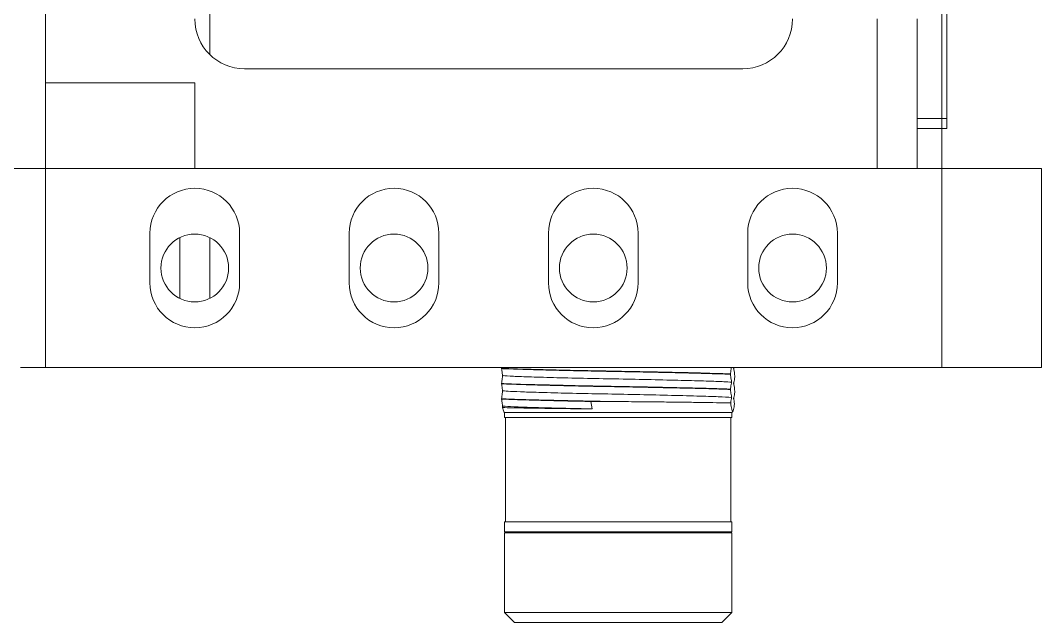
# Model space of a CAD drawing. Extents: x 500 to 100500, y -14500 to 21140.
# Drawn here: x 6124.5 to 6227, y -6918.6 to -6858.2 of the extents above; entities that cross this region are included whole.
import ezdxf

# ---------------------------------------------------------------- set-up
doc = ezdxf.new("R2010")
doc.units = 0
doc.linetypes.add('SLD-Solid', pattern=[0])
doc.layers.add('M06SMMF-001B', color=7, linetype='CONTINUOUS')
doc.layers.add('MODEL', color=7, linetype='SLD-Solid', lineweight=15)

# ---------------------------------------------------------------- blocks, each defined once
blk = doc.blocks.new('KA$Cbf7906b1')
at = {"layer": 'MODEL'}
for p, q in [((92.5, 25.6), (92.5, 145.6)), ((182.5, 145.6), (182.5, 25.6)), ((109, 124.17), (109, 57.03)), ((183, 50.6), (183, 80.6)), ((162.5, 55.6), (112.5, 55.6)), ((182.5, 50.6), (183, 50.6)), ((183, 50.6), (183, 49.6)), ((183, 49.6), (182.5, 49.6)), ((192.5, 45.6), (182.5, 45.6)), ((192.5, 25.6), (192.5, 45.6)), ((103, 39.1), (103, 34.1)), ((112, 34.1), (112, 39.1)), ((123, 39.1), (123, 34.1)), ((132, 34.1), (132, 39.1)), ((143, 39.1), (143, 34.1)), ((152, 34.1), (152, 39.1)), ((163, 39.1), (163, 34.1)), ((172, 34.1), (172, 39.1)), ((106, 38.65), (106, 32.55)), ((109, 38.65), (109, 32.55)), ((90, 25.6), (92.5, 25.6)), ((182.5, 25.6), (92.5, 25.6)), ((138.3, 25.6), (138.3, 25.53)), ((138.3, 25.5), (138.3, 25.53)), ((161.28, 24.93), (161.28, 24.97)), ((161.6, 25.6), (161.6, 25.56)), ((161.7, 24.77), (161.7, 24.73)), ((192.5, 25.6), (182.5, 25.6)), ((138.3, 23.97), (138.3, 24)), ((161.28, 23.4), (161.28, 23.44)), ((161.7, 23.24), (161.7, 23.21)), ((138.3, 22.44), (138.3, 22.47)), ((138.38, 21.59), (138.4, 21.74)), ((138.38, 21.59), (138.49, 21.26)), ((147.4, 21.45), (147.24, 22.2)), ((149.03, 22.2), (147.24, 22.2)), ((138.49, 21.21), (138.6, 21.1)), ((138.6, 21.1), (138.6, 20.6)), ((138.6, 21.1), (161.39, 21.1)), ((138.6, 20.6), (161.4, 20.6)), ((138.7, 20.6), (138.7, 10.1)), ((161.3, 10.1), (161.3, 20.6)), ((161.39, 21.1), (161.4, 21.1)), ((161.4, 21.1), (161.51, 21.21)), ((161.4, 20.6), (161.4, 21.1)), ((138.6, 10.1), (138.6, 9.1)), ((161.4, 10.1), (138.6, 10.1)), ((161.4, 9.1), (161.4, 10.1)), ((138.6, 9.1), (161.4, 9.1)), ((138.6, 9), (138.6, 1)), ((161.4, 9), (138.6, 9)), ((145, 9.1), (145, 9)), ((155, 9), (155, 9.1)), ((161.4, 1), (161.4, 9)), ((138.6, 1), (139.6, 0)), ((138.6, 1), (161.4, 1)), ((160.4, 0), (161.4, 1)), ((139.6, 0), (160.4, 0))]:
    blk.add_line(p, q, dxfattribs=at)
for centre in [(107.5, 35.6), (127.5, 35.6), (147.5, 35.6), (167.5, 35.6)]:
    blk.add_circle(centre, 3.4, dxfattribs=at)
for centre, radius, start, end in [((112.5, 60.6), 5, 180, 270), ((162.5, 60.6), 5, 270, 0), ((107.5, 39.1), 4.5, 0, 180), ((127.5, 39.1), 4.5, 0, 180), ((147.5, 39.1), 4.5, 0, 180), ((167.5, 39.1), 4.5, 0, 180), ((107.5, 34.1), 4.5, 180, 0), ((127.5, 34.1), 4.5, 180, 0), ((147.5, 34.1), 4.5, 180, 0), ((167.5, 34.1), 4.5, 180, 0)]:
    blk.add_arc(centre, radius, start, end, dxfattribs=at)
for points, knots in [([(138.3, 25.53), (138.61, 25.52), (139.19, 25.49), (140.5, 25.45), (142, 25.41), (143.75, 25.36), (145.66, 25.32), (147.7, 25.28), (149.81, 25.24), (151.92, 25.2), (153.98, 25.16), (155.92, 25.12), (157.7, 25.08), (159.25, 25.03), (160.45, 25), (161.03, 24.98), (161.28, 24.97)], [0, 0, 0, 0, 0.078883, 0.151096, 0.223316, 0.295523, 0.367755, 0.439975, 0.512173, 0.584415, 0.656609, 0.728827, 0.801049, 0.873266, 0.945488, 1, 1, 1, 1]), ([(138.3, 25.5), (138.31, 25.43), (138.33, 25.25), (138.36, 25), (138.39, 24.87), (138.4, 24.8)], [0, 0, 0, 0, 0.222537, 0.61034, 1, 1, 1, 1]), ([(161.28, 24.93), (160.91, 24.95), (160.2, 24.97), (158.75, 25.01), (157.12, 25.06), (155.28, 25.1), (153.29, 25.14), (151.21, 25.18), (149.09, 25.22), (147, 25.26), (145, 25.3), (143.14, 25.35), (141.46, 25.39), (140.05, 25.43), (138.98, 25.47), (138.5, 25.49), (138.3, 25.5)], [0, 0, 0, 0, 0.078873, 0.151083, 0.223306, 0.295519, 0.367748, 0.43997, 0.512171, 0.584407, 0.656618, 0.728837, 0.801055, 0.87327, 0.945487, 1, 1, 1, 1]), ([(138.4, 24.8), (138.39, 24.7), (138.36, 24.55), (138.33, 24.27), (138.31, 24.09), (138.3, 24)], [0, 0, 0, 0, 0.440701, 0.72006, 1, 1, 1, 1]), ([(138.4, 24.8), (138.7, 24.77), (139.25, 24.73), (141.21, 24.66), (143.77, 24.59), (146.82, 24.52), (150.1, 24.46), (153.37, 24.39), (156.41, 24.32), (158.92, 24.25), (160.59, 24.19), (161.15, 24.15), (161.38, 24.14)], [0, 0, 0, 0, 0.109162, 0.209731, 0.314096, 0.418185, 0.518315, 0.620168, 0.72485, 0.828245, 0.927835, 1, 1, 1, 1]), ([(161.28, 24.97), (161.28, 25.03), (161.3, 25.21), (161.34, 25.43), (161.36, 25.55), (161.37, 25.6)], [0, 0, 0, 0, 0.252262, 0.692006, 1, 1, 1, 1]), ([(161.38, 24.14), (161.37, 24.23), (161.34, 24.39), (161.3, 24.67), (161.28, 24.84), (161.28, 24.93)], [0, 0, 0, 0, 0.4407098, 0.7200643, 1, 1, 1, 1]), ([(161.6, 25.56), (161.61, 25.47), (161.64, 25.31), (161.67, 25.03), (161.69, 24.86), (161.7, 24.77)], [0, 0, 0, 0, 0.44073, 0.720108, 1, 1, 1, 1]), ([(161.7, 24.73), (161.7, 24.67), (161.67, 24.49), (161.64, 24.24), (161.61, 24.1), (161.6, 24.03)], [0, 0, 0, 0, 0.222537, 0.61034, 1, 1, 1, 1]), ([(138.3, 24), (138.61, 23.99), (139.19, 23.96), (140.5, 23.92), (142, 23.88), (143.75, 23.84), (145.66, 23.79), (147.7, 23.75), (149.81, 23.71), (151.92, 23.68), (153.98, 23.63), (155.92, 23.59), (157.7, 23.55), (159.25, 23.51), (160.45, 23.47), (161.03, 23.45), (161.28, 23.44)], [0, 0, 0, 0, 0.078882, 0.151096, 0.223316, 0.295523, 0.367755, 0.439975, 0.512173, 0.584414, 0.656609, 0.728826, 0.801049, 0.873266, 0.945488, 1, 1, 1, 1]), ([(138.3, 23.97), (138.31, 23.9), (138.33, 23.73), (138.36, 23.47), (138.39, 23.34), (138.4, 23.27)], [0, 0, 0, 0, 0.222489, 0.610316, 1, 1, 1, 1]), ([(161.28, 23.4), (160.91, 23.42), (160.2, 23.44), (158.75, 23.49), (157.12, 23.53), (155.28, 23.57), (153.29, 23.61), (151.21, 23.66), (149.09, 23.69), (147, 23.73), (145, 23.77), (143.14, 23.82), (141.46, 23.86), (140.05, 23.9), (138.98, 23.94), (138.5, 23.96), (138.3, 23.97)], [0, 0, 0, 0, 0.078873, 0.151083, 0.223306, 0.295519, 0.367748, 0.439971, 0.512171, 0.584407, 0.656618, 0.728838, 0.801056, 0.87327, 0.945488, 1, 1, 1, 1]), ([(161.28, 23.44), (161.28, 23.5), (161.3, 23.68), (161.34, 23.93), (161.37, 24.07), (161.38, 24.14)], [0, 0, 0, 0, 0.222533, 0.610346, 1, 1, 1, 1]), ([(161.6, 24.03), (161.61, 23.94), (161.64, 23.79), (161.67, 23.51), (161.69, 23.33), (161.7, 23.24)], [0, 0, 0, 0, 0.44073, 0.720108, 1, 1, 1, 1]), ([(138.4, 23.27), (138.39, 23.18), (138.36, 23.02), (138.33, 22.74), (138.31, 22.56), (138.3, 22.47)], [0, 0, 0, 0, 0.4407044, 0.720124, 1, 1, 1, 1]), ([(138.4, 23.27), (138.62, 23.25), (139.06, 23.21), (140.52, 23.16), (142.59, 23.09), (145.34, 23.02), (148.53, 22.96), (151.83, 22.9), (155.08, 22.82), (157.96, 22.75), (160.24, 22.68), (161, 22.63), (161.38, 22.61)], [0, 0, 0, 0, 0.088551, 0.174937, 0.26459, 0.369337, 0.471666, 0.571497, 0.675337, 0.785949, 0.892512, 1, 1, 1, 1]), ([(161.38, 22.61), (161.37, 22.7), (161.34, 22.86), (161.3, 23.14), (161.28, 23.32), (161.28, 23.4)], [0, 0, 0, 0, 0.4407098, 0.7200643, 1, 1, 1, 1]), ([(161.29, 22.05), (161.31, 22.16), (161.34, 22.39), (161.37, 22.54), (161.38, 22.61)], [0, 0, 0, 0, 0.498618, 1, 1, 1, 1]), ([(161.7, 23.21), (161.7, 23.14), (161.67, 22.96), (161.64, 22.71), (161.61, 22.57), (161.6, 22.51)], [0, 0, 0, 0, 0.222537, 0.61034, 1, 1, 1, 1]), ([(138.3, 22.47), (138.61, 22.46), (139.19, 22.43), (140.5, 22.39), (142, 22.35), (143.75, 22.31), (146.06, 22.26), (147.89, 22.22), (149.03, 22.2)], [0, 0, 0, 0, 0.162566, 0.311388, 0.460224, 0.609031, 0.757892, 1, 1, 1, 1]), ([(138.3, 22.44), (138.61, 22.43), (139.19, 22.4), (140.5, 22.36), (142, 22.32), (143.75, 22.27), (145.51, 22.24), (146.72, 22.21), (147.24, 22.2)], [0, 0, 0, 0, 0.186334, 0.356914, 0.527511, 0.698075, 0.868701, 1, 1, 1, 1]), ([(138.4, 21.74), (138.39, 21.82), (138.36, 21.95), (138.33, 22.2), (138.31, 22.36), (138.3, 22.44)], [0, 0, 0, 0, 0.4454, 0.722409, 1, 1, 1, 1]), ([(147.4, 21.45), (146.66, 21.46), (144.64, 21.48), (141.75, 21.52), (139.4, 21.56), (138.69, 21.58), (138.38, 21.59)], [0, 0, 0, 0, 0.172283, 0.468637, 0.764994, 1, 1, 1, 1]), ([(147.4, 21.45), (147.29, 21.46), (146.1, 21.48), (143.91, 21.53), (141.32, 21.6), (139.42, 21.67), (138.64, 21.71), (138.43, 21.74), (138.4, 21.74)], [0, 0, 0, 0, 0.024969, 0.264353, 0.504836, 0.736983, 0.969537, 1, 1, 1, 1]), ([(149.03, 22.2), (149.8, 22.19), (151.27, 22.18), (153.4, 22.16), (155.36, 22.14), (157.17, 22.12), (158.82, 22.09), (160.26, 22.07), (160.95, 22.06), (161.29, 22.05)], [0, 0, 0, 0, 0.1506, 0.287699, 0.424816, 0.561902, 0.698997, 0.849503, 1, 1, 1, 1]), ([(161.67, 21.96), (161.65, 21.75), (161.58, 21.33), (161.49, 21.13), (161.39, 21.34), (161.32, 21.81), (161.29, 22.05)], [0, 0, 0, 0, 0.239249, 0.484921, 0.738182, 1, 1, 1, 1]), ([(161.6, 22.51), (161.61, 22.43), (161.64, 22.28), (161.66, 22.07), (161.67, 21.96)], [0, 0, 0, 0, 0.498992, 1, 1, 1, 1])]:
    blk.add_open_spline(points, degree=3, knots=knots, dxfattribs=at)
blk = doc.blocks.new('KA$C03f0ad08')
at = {"layer": 'MODEL', "color": 4}
for p, q in [((183, 125.6), (183, 155.6)), ((176, 120.6), (176, 135.6)), ((180, 135.6), (180, 120.6)), ((107.5, 129.2), (92.5, 129.2)), ((92.5, 129.2), (92.5, 120.6)), ((107.5, 129.2), (107.5, 120.6)), ((180, 125.6), (183, 125.6)), ((183, 125.6), (183, 124.6)), ((183, 124.6), (180, 124.6)), ((85, 120.6), (92.5, 120.6)), ((92.5, 100.6), (92.5, 120.6)), ((192.5, 120.6), (92.5, 120.6)), ((192.5, 100.6), (192.5, 120.6)), ((192.5, 100.6), (92.5, 100.6)), ((138.3, 100.6), (138.3, 100.53)), ((138.3, 100.5), (138.3, 100.53)), ((161.6, 100.6), (161.59, 100.56)), ((161.27, 99.93), (161.27, 99.97)), ((161.7, 99.77), (161.7, 99.73)), ((138.3, 98.97), (138.3, 99)), ((161.27, 98.4), (161.27, 98.44)), ((138.3, 97.44), (138.3, 97.47)), ((161.7, 98.24), (161.7, 98.21)), ((138.38, 96.59), (138.41, 96.74)), ((138.38, 96.59), (138.49, 96.26)), ((147.4, 96.45), (147.24, 97.2)), ((149.03, 97.2), (147.24, 97.2)), ((138.49, 96.21), (138.6, 96.1)), ((138.6, 96.1), (138.6, 95.6)), ((138.6, 96.1), (161.39, 96.1)), ((138.6, 95.6), (161.4, 95.6)), ((138.7, 95.6), (138.7, 85.1)), ((161.3, 85.1), (161.3, 95.6)), ((161.39, 96.1), (161.4, 96.1)), ((161.4, 96.1), (161.51, 96.21)), ((161.4, 95.6), (161.4, 96.1)), ((138.6, 85.1), (138.6, 84.1)), ((161.4, 85.1), (138.6, 85.1)), ((161.4, 84.1), (161.4, 85.1)), ((138.6, 84.1), (161.4, 84.1)), ((145, 84.1), (145, 84)), ((155, 84), (155, 84.1)), ((138.6, 84), (138.6, 76)), ((161.4, 84), (138.6, 84)), ((161.4, 76), (161.4, 84)), ((138.6, 76), (139.6, 75)), ((138.6, 76), (161.4, 76)), ((160.4, 75), (161.4, 76)), ((139.6, 75), (160.4, 75))]:
    blk.add_line(p, q, dxfattribs=at)
for centre in [(107.5, 110.6), (127.5, 110.6), (147.5, 110.6), (167.5, 110.6)]:
    blk.add_circle(centre, 3.4, dxfattribs=at)
for points, knots in [([(138.3, 100.53), (138.6, 100.52), (139.19, 100.49), (140.5, 100.45), (142, 100.41), (143.75, 100.36), (145.66, 100.32), (147.7, 100.28), (149.81, 100.24), (151.92, 100.2), (153.98, 100.16), (155.92, 100.12), (157.7, 100.08), (159.25, 100.03), (160.45, 100), (161.03, 99.98), (161.27, 99.97)], [0, 0, 0, 0, 0.078879, 0.151094, 0.223309, 0.295526, 0.367743, 0.439964, 0.512185, 0.584401, 0.656616, 0.728832, 0.801048, 0.873269, 0.94549, 1, 1, 1, 1]), ([(138.3, 100.5), (138.3, 100.43), (138.33, 100.25), (138.36, 100), (138.39, 99.87), (138.41, 99.8)], [0, 0, 0, 0, 0.222516, 0.610328, 1, 1, 1, 1]), ([(161.27, 99.93), (160.91, 99.95), (160.2, 99.97), (158.75, 100.01), (157.12, 100.06), (155.28, 100.1), (153.29, 100.14), (151.21, 100.18), (149.09, 100.22), (147, 100.26), (145, 100.3), (143.14, 100.35), (141.46, 100.39), (140.05, 100.43), (138.98, 100.47), (138.5, 100.49), (138.3, 100.5)], [0, 0, 0, 0, 0.078879, 0.151094, 0.223309, 0.295526, 0.367743, 0.439964, 0.512185, 0.584401, 0.656616, 0.728832, 0.801048, 0.873269, 0.94549, 1, 1, 1, 1]), ([(161.27, 99.97), (161.28, 100.03), (161.3, 100.21), (161.34, 100.43), (161.36, 100.55), (161.37, 100.6)], [0, 0, 0, 0, 0.252295, 0.692009, 1, 1, 1, 1]), ([(161.59, 100.56), (161.61, 100.47), (161.64, 100.31), (161.67, 100.03), (161.69, 99.86), (161.7, 99.77)], [0, 0, 0, 0, 0.440715, 0.720095, 1, 1, 1, 1]), ([(138.41, 99.8), (138.39, 99.7), (138.36, 99.55), (138.33, 99.27), (138.31, 99.09), (138.3, 99)], [0, 0, 0, 0, 0.4407152, 0.7200952, 1, 1, 1, 1]), ([(138.41, 99.8), (138.69, 99.77), (139.25, 99.73), (141.21, 99.66), (143.77, 99.59), (146.82, 99.52), (150.1, 99.46), (153.37, 99.39), (156.41, 99.32), (158.92, 99.25), (160.59, 99.19), (161.15, 99.15), (161.38, 99.14)], [0, 0, 0, 0, 0.109157, 0.209741, 0.314095, 0.418201, 0.518304, 0.620174, 0.724864, 0.828246, 0.927835, 1, 1, 1, 1]), ([(161.38, 99.14), (161.37, 99.23), (161.34, 99.39), (161.3, 99.67), (161.28, 99.84), (161.27, 99.93)], [0, 0, 0, 0, 0.440715, 0.720095, 1, 1, 1, 1]), ([(161.7, 99.73), (161.7, 99.67), (161.67, 99.49), (161.64, 99.24), (161.61, 99.1), (161.59, 99.03)], [0, 0, 0, 0, 0.222516, 0.610328, 1, 1, 1, 1]), ([(138.3, 99), (138.6, 98.99), (139.19, 98.96), (140.5, 98.92), (142, 98.88), (143.75, 98.84), (145.66, 98.79), (147.7, 98.75), (149.81, 98.71), (151.92, 98.68), (153.98, 98.63), (155.92, 98.59), (157.7, 98.55), (159.25, 98.51), (160.45, 98.47), (161.03, 98.45), (161.27, 98.44)], [0, 0, 0, 0, 0.078879, 0.1510942, 0.2233094, 0.2955263, 0.3677432, 0.439964, 0.5121848, 0.5844005, 0.6566163, 0.7288322, 0.8010482, 0.8732691, 0.9454899, 1, 1, 1, 1]), ([(161.27, 98.4), (160.91, 98.42), (160.2, 98.44), (158.75, 98.49), (157.12, 98.53), (155.28, 98.57), (153.29, 98.61), (151.21, 98.66), (149.09, 98.69), (147, 98.73), (145, 98.77), (143.14, 98.82), (141.46, 98.86), (140.05, 98.9), (138.98, 98.94), (138.5, 98.96), (138.3, 98.97)], [0, 0, 0, 0, 0.078879, 0.151094, 0.223309, 0.295526, 0.367743, 0.439964, 0.512185, 0.584401, 0.656616, 0.728832, 0.801048, 0.873269, 0.94549, 1, 1, 1, 1]), ([(138.3, 98.97), (138.3, 98.9), (138.33, 98.73), (138.36, 98.47), (138.39, 98.34), (138.41, 98.27)], [0, 0, 0, 0, 0.222516, 0.610328, 1, 1, 1, 1]), ([(161.27, 98.44), (161.28, 98.5), (161.3, 98.68), (161.34, 98.93), (161.37, 99.07), (161.38, 99.14)], [0, 0, 0, 0, 0.2225156, 0.6103284, 1, 1, 1, 1]), ([(161.38, 97.61), (161.37, 97.7), (161.34, 97.86), (161.3, 98.14), (161.28, 98.32), (161.27, 98.4)], [0, 0, 0, 0, 0.440715, 0.720095, 1, 1, 1, 1]), ([(161.59, 99.03), (161.61, 98.94), (161.64, 98.79), (161.67, 98.51), (161.69, 98.33), (161.7, 98.24)], [0, 0, 0, 0, 0.440715, 0.720095, 1, 1, 1, 1]), ([(138.41, 98.27), (138.39, 98.18), (138.36, 98.02), (138.33, 97.74), (138.31, 97.56), (138.3, 97.47)], [0, 0, 0, 0, 0.440715, 0.720095, 1, 1, 1, 1]), ([(138.3, 97.47), (138.6, 97.46), (139.19, 97.43), (140.5, 97.39), (142, 97.35), (143.75, 97.31), (146.06, 97.26), (147.89, 97.22), (149.03, 97.2)], [0, 0, 0, 0, 0.162554, 0.311376, 0.460198, 0.609023, 0.757848, 1, 1, 1, 1]), ([(138.3, 97.44), (138.6, 97.43), (139.19, 97.4), (140.5, 97.36), (142, 97.32), (143.75, 97.27), (145.51, 97.23), (146.71, 97.21), (147.24, 97.2)], [0, 0, 0, 0, 0.186327, 0.356913, 0.5275, 0.69809, 0.86868, 1, 1, 1, 1]), ([(138.41, 96.74), (138.39, 96.82), (138.36, 96.95), (138.33, 97.2), (138.31, 97.36), (138.3, 97.44)], [0, 0, 0, 0, 0.445391, 0.722404, 1, 1, 1, 1]), ([(138.41, 98.27), (138.62, 98.25), (139.06, 98.21), (140.52, 98.16), (142.59, 98.09), (145.34, 98.02), (148.53, 97.96), (151.83, 97.9), (155.08, 97.82), (157.96, 97.75), (160.24, 97.68), (161, 97.63), (161.38, 97.61)], [0, 0, 0, 0, 0.08855, 0.174935, 0.264599, 0.369345, 0.471676, 0.571489, 0.675334, 0.78594, 0.892521, 1, 1, 1, 1]), ([(161.29, 97.05), (161.31, 97.16), (161.34, 97.39), (161.37, 97.54), (161.38, 97.61)], [0, 0, 0, 0, 0.498642, 1, 1, 1, 1]), ([(161.7, 98.21), (161.7, 98.14), (161.67, 97.96), (161.64, 97.71), (161.61, 97.57), (161.59, 97.51)], [0, 0, 0, 0, 0.222516, 0.610328, 1, 1, 1, 1]), ([(161.59, 97.51), (161.61, 97.43), (161.64, 97.28), (161.66, 97.07), (161.67, 96.96)], [0, 0, 0, 0, 0.498952, 1, 1, 1, 1]), ([(147.4, 96.45), (146.66, 96.46), (144.64, 96.48), (141.75, 96.52), (139.4, 96.56), (138.69, 96.58), (138.38, 96.59)], [0, 0, 0, 0, 0.1722605, 0.4686228, 0.7649852, 1, 1, 1, 1]), ([(147.4, 96.45), (147.29, 96.46), (146.1, 96.48), (143.91, 96.53), (141.32, 96.6), (139.42, 96.67), (138.64, 96.71), (138.43, 96.74), (138.41, 96.74)], [0, 0, 0, 0, 0.024943, 0.264348, 0.504815, 0.736973, 0.969546, 1, 1, 1, 1]), ([(149.03, 97.2), (149.8, 97.19), (151.27, 97.18), (153.4, 97.16), (155.36, 97.14), (157.17, 97.12), (158.82, 97.09), (160.26, 97.07), (160.95, 97.06), (161.29, 97.05)], [0, 0, 0, 0, 0.1506076, 0.2877064, 0.4248052, 0.561904, 0.6990028, 0.8495078, 1, 1, 1, 1]), ([(161.67, 96.96), (161.64, 96.75), (161.58, 96.33), (161.49, 96.13), (161.39, 96.34), (161.32, 96.81), (161.29, 97.05)], [0, 0, 0, 0, 0.23925, 0.484925, 0.738178, 1, 1, 1, 1])]:
    blk.add_open_spline(points, degree=3, knots=knots, dxfattribs=at)

msp = doc.modelspace()

# ---------------------------------------------------------------- block references
at = {"layer": 'M06SMMF-001B'}
for name, p in [('KA$C03f0ad08', (6034.5, -6993.64, -10.47)), ('KA$Cbf7906b1', (6034.5, -6918.64, -10.47))]:
    msp.add_blockref(name, p, dxfattribs=at)

doc.saveas('drawing.dxf')
